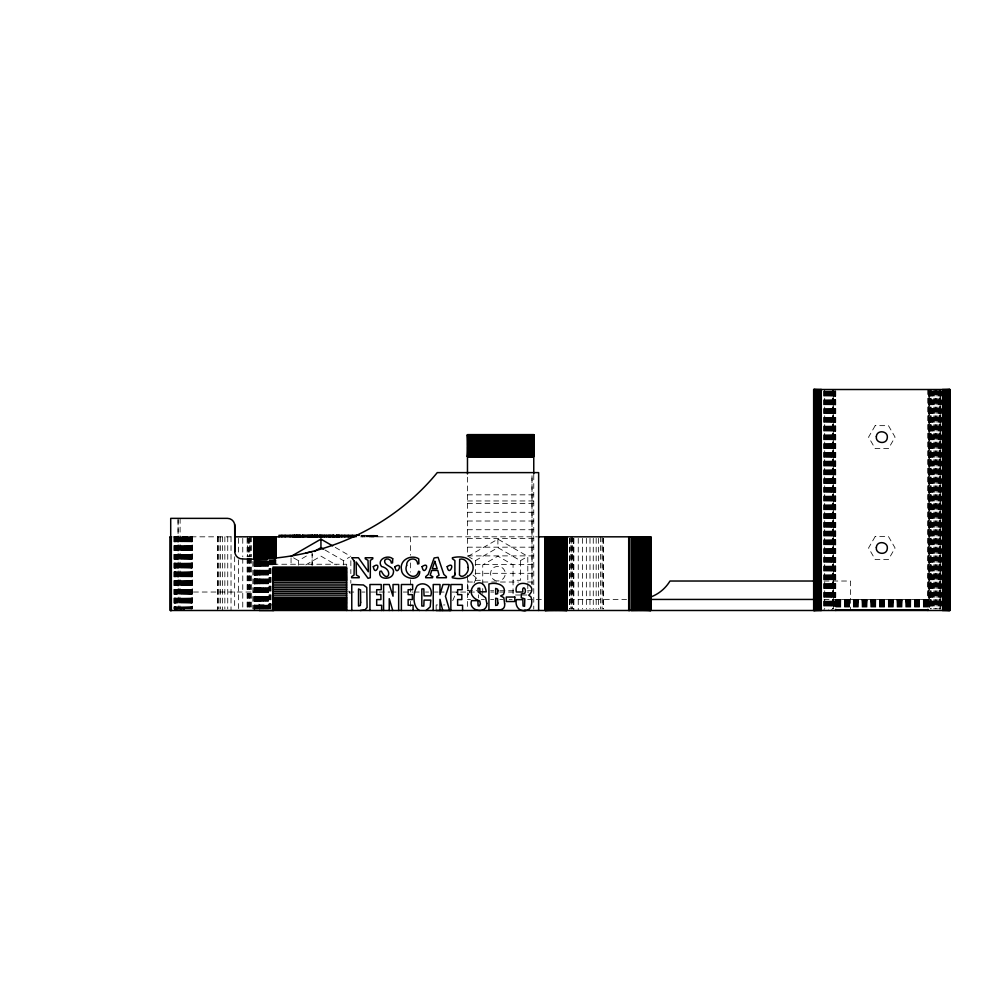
<?xml version="1.0" encoding="UTF-8"?>
<svg xmlns="http://www.w3.org/2000/svg" width="1000" height="1000" viewBox="0 0 1000 1000"><rect width="100%" height="100%" fill="white"/><g stroke="black" fill="none" stroke-linecap="round" stroke-linejoin="round"><path stroke-width="0.75" stroke-dasharray="5 3.75" d="M178.075 519.9L178.075 592.025L271.875 592.038M259.188 609.087L259.2 604.925L253.663 592.038M312.137 564.725L312.137 554.1M436.15 610.487L436.15 604.95L434.925 602.075M482.738 593.538L482.738 564.9L497.9 556.138L513.062 564.9L513.062 595.013L520.438 595.013M452.725 600.65L456.413 592.062M470.012 591L468 595.013L468 580.288M474.038 582.962L475.375 580.288L475.375 560.65L469.237 557.1M298.412 565.175L298.412 560.65L307.688 555.288M305.775 564.9L320.938 556.138L336.112 564.9M343.475 564.987L343.475 560.65L349.613 557.1M468 556.388L497.9 539.138L527.8 556.388L527.8 591.925M475.375 560.65L497.9 547.638L520.438 560.65L520.438 580.288L513.062 580.288M520.438 560.65L527.8 556.388M467.475 494.837L533.763 494.837M467.475 500.962L533.763 500.962M467.475 503.562L533.763 503.562M467.475 512.288L533.763 512.288M467.475 521.013L533.763 521.013M467.475 529.725L533.763 529.725M360.85 535.325L377.825 535.325L377.725 536.825M173.6 536.825L231.537 536.825M360.55 536.825L536.95 536.825M467.475 538.45L533.763 538.45M467.475 547.175L533.763 547.175M533.763 555.887L467.475 555.887L467.475 474.775M273.012 564.25L346.662 564.25L346.662 565.675M475.175 564.6L533.763 564.6M475.175 573.312L533.763 573.312M475.375 580.288L482.738 580.288M824.038 581.025L850.487 581.025L850.487 610.487M467.475 582.025L475.175 582.025M482.887 582.025L518.35 582.025M527.6 582.025L533.763 582.025M467.475 590.725L476.725 590.725M490.6 590.725L493.675 590.725M499.85 590.725L515.262 590.725M527.6 590.725L530.675 590.725M348.812 592.05L356.6 592.05M361.838 592.05L364.95 592.05M370.6 592.05L389.8 592.05M391.35 592.05L396.012 592.05M403.275 592.05L413.1 592.05M414.162 592.05L420.387 592.05M425.525 592.05L428.625 592.05M434.387 592.05L437.95 592.05M439.062 592.05L445.712 592.062M451.925 592.062L476.775 592.062M490.75 592.062L493.862 592.062M499.738 592.062L515.6 592.062M527.463 592.062L528.7 592.062M521.9 595.013L527.8 595.013M467.475 599.438L470.55 599.438M481.35 599.438L484.425 599.438M490.6 599.438L493.675 599.438M499.85 599.438L502.925 599.438M509.1 599.438L512.175 599.438M527.6 599.438L543.038 599.438M569.338 599.438L626.562 599.438M824.05 599.438L927.862 599.45M835.788 599.5L927.862 599.575M835.788 599.812L927.862 599.675M835.788 599.975L927.862 599.975M835.788 600.163L927.862 600.163M835.788 600.388L927.862 600.388M835.788 600.638L927.862 600.638M835.788 600.913L927.862 600.913M835.788 601.213L927.862 601.213M835.788 601.55L927.862 601.55M835.788 601.9L927.862 601.9M835.788 602.275L927.862 602.275M835.788 602.675L927.862 602.675M835.788 603.088L927.862 603.088M835.788 603.525L927.862 603.525M835.788 603.987L927.862 603.987M835.788 604.462L927.862 604.462M259.212 604.925L271.25 604.925M436.175 604.95L437.562 604.95M443.525 604.95L444.9 604.95M835.788 604.963L927.862 604.963M835.788 605.462L927.862 605.462M835.788 605.988L927.862 605.988M835.788 606.525L927.862 606.525M835.788 607.062L927.862 607.062M335.238 547.388L350.838 556.388M324.913 549.938L343.475 560.65M293.5 557.812L298.412 560.65M473 575.138L476.062 577.75L477.975 581.287M348.825 591L350.163 593.675M478.512 594.837L478.512 597.9M941.237 391.062L941.237 608.925M940.975 391.062L940.975 608.925M940.662 389.513L940.662 608.925M940.55 391.062L940.55 608.925M939.825 391.062L939.825 608.925M939.513 389.513L939.513 608.925M939.312 389.513L939.312 608.925M939.137 391.062L939.137 608.925M938.938 389.513L938.938 608.925M938.35 391.062L938.35 608.925M937.775 391.062L937.775 608.925M937.2 389.513L937.2 608.925M936.637 389.513L936.637 608.925M936.075 391.062L936.075 608.925M935.512 389.513L935.512 608.925M934.963 389.513L934.963 608.925M934.438 391.062L934.438 608.925M933.913 389.513L933.913 608.925M933.4 391.062L933.4 608.925M932.9 391.062L932.9 608.925M932.425 391.062L932.425 608.925M931.963 391.062L931.963 608.925M931.538 391.062L931.525 608.925M931.112 389.513L931.112 608.925M930.95 391.062L930.95 608.925M930.713 389.513L930.713 608.925M930.413 391.062L930.413 608.925M930.337 391.062L930.337 608.925M929.925 389.513L929.975 607.375M929.65 391.062L929.65 607.375M929.35 391.062L929.5 607.375M928.825 389.513L928.775 607.375M928.6 389.513L928.5 607.375M928.413 391.062L928.263 607.375M928.238 389.513L928.088 607.375M927.887 389.513L927.862 607.725M835.763 391.062L835.763 610.487M835.562 391.062L835.638 607.375M835.4 391.062L835.537 607.375M835.238 391.062L835.15 607.375M835.05 391.062L835.05 607.375M834.825 391.062L834.862 610.487M834.575 391.062L834.538 607.375M834.3 391.062L834.15 607.375M834 391.062L834 607.375M833.713 391.062L833.713 608.925M833.662 391.062L833.662 608.925M833.312 389.513L833.312 608.925L833.225 391.062M832.938 389.513L832.938 608.925M832.688 391.062L832.688 610.487M832.537 389.513L832.537 608.925M832.113 391.062L832.1 608.925M831.675 391.062L831.675 610.487M831.213 391.062L831.213 610.487M830.738 391.062L830.738 608.925M830.25 391.062L830.25 608.925M829.737 391.062L829.737 608.925M829.212 391.062L829.212 608.925M828.675 391.062L828.675 610.487M828.138 391.062L828.138 608.925M827.575 391.062L827.575 608.925M827.013 391.062L827.013 608.925M826.45 391.062L826.45 608.925M825.875 391.062L825.875 608.925M825.288 391.062L825.288 608.925M824.712 389.513L824.712 608.925M824.325 391.062L824.325 610.487M824.137 391.062L824.137 608.925M823.812 391.062L823.812 610.487M603.475 538.362L603.475 608.95M603.038 538.362L603.038 608.95M602.075 536.825L602.075 608.95M600.6 536.825L600.6 608.95M598.612 538.362L598.612 608.95M596.163 538.362L596.163 608.95M593.275 538.362L593.275 608.95M589.987 538.362L589.987 608.95M586.35 538.362L586.35 608.95M582.425 538.362L582.425 608.95M578.25 538.362L578.25 610.487M573.888 538.362L573.888 610.487M573.525 538.362L573.525 608.95M573.175 538.362L573.175 608.95M572.537 536.825L572.537 608.95M571.75 536.825L571.75 608.95M571.213 538.362L571.213 608.95M570.812 536.825L570.812 608.95M569.738 538.362L569.738 608.95M569.4 538.362L569.4 608.95M533.763 474.775L533.763 609.1M497.9 539.138L497.9 547.638M467.475 575.175L467.475 609.1M410.5 536.825L410.5 555.237M410.5 562.913L410.5 572.125M410.5 579.788L410.5 592.062M410.5 601.275L410.5 610.487M377.512 535.325L377.438 536.825M377.163 535.325L377.013 536.825M376.712 535.325L376.712 536.825M376.475 535.325L376.475 536.825M375.688 535.325L375.688 536.825M375.188 535.325L375.188 536.825M374.663 535.325L374.663 536.825M373.9 535.325L373.9 536.825M373.6 535.325L373.625 536.825M373.462 535.325L373.462 536.825M373.05 535.325L373.013 536.825M372.65 535.325L372.65 536.825M372.45 535.325L372.45 536.825M372.3 535.325L372.337 536.825M371.725 535.325L371.725 536.825M370.775 535.325L370.925 536.825M370.55 535.325L370.55 536.825M370.012 535.325L370.012 536.825M369.613 535.325L369.613 536.825M369.038 535.325L369.062 536.825M368.862 535.325L368.862 536.825M368.113 535.325L368.113 536.825M367.738 535.325L367.738 536.825M367.262 535.325L367.375 536.825M366.925 535.325L366.838 536.825M366.737 535.325L366.675 536.825M364.85 535.325L364.8 536.825M362.95 535.325L362.95 536.825M362.663 535.325L362.663 536.825M361.962 535.325L362 536.825M350.838 560.712L350.838 573.65M350.838 580.288L350.838 583.225M312.137 553.112L312.137 565.575M291.05 557.888L291.05 565.35M275.95 564.45L275.85 559.837L275.712 564.45M275.55 559.837L275.35 564.45M275.138 559.837L275.138 564.45M274.887 559.837L274.887 564.45M274.613 559.837L274.7 564.45M274.3 559.837L274.3 564.45M273.975 559.837L273.975 564.45M273.625 559.837L273.625 564.45M273.25 559.837L273.25 564.45M272.85 559.837L273.012 565.675M272.425 559.837L272.425 565.988M271.988 559.837L271.988 565.988M271.537 559.837L271.537 565.988M271.05 559.837L271.05 608.95M270.562 559.837L270.562 608.95M270.05 559.837L270.05 608.95M269.525 559.837L269.525 608.95M269 559.837L269 608.95M268.45 561.375L268.45 608.95M267.9 561.375L267.9 608.95M267.337 561.375L267.337 608.95M266.762 561.375L266.762 608.95M266.188 561.375L266.188 608.95M265.613 561.375L265.613 608.95M265.038 561.375L265.038 608.95M264.462 561.375L264.462 608.95M263.875 561.375L263.7 608.95M263.312 561.375L263.312 608.95M262.738 561.375L262.738 608.95M262.175 561.375L262.175 608.95M261.625 561.375L261.625 608.95M261.075 561.375L261.075 608.95M260.538 561.375L260.538 608.95M260.012 561.375L260.012 608.95M259.9 561.375L259.9 608.95M259.513 561.375L259.513 608.95M259.012 561.375L259.012 608.95M258.637 561.375L258.538 608.95M258.075 561.375L258.075 608.95M257.638 561.375L257.638 608.95M257.225 561.375L257.225 608.95M257.038 561.375L257.038 608.95M256.825 561.375L256.825 608.95M256.45 561.375L256.45 608.95M256.1 561.375L256.1 608.95M255.763 561.375L255.763 608.95M255.463 561.375L255.55 608.95M255.188 561.375L255.188 608.95M254.938 561.375L254.938 608.95M254.713 561.375L254.713 608.95M254.525 561.375L254.525 608.95M254.363 561.375L254.363 608.95M254.225 561.375L254.15 608.95M254.037 561.375L254 610.487M252.862 561.375L252.862 608.95M251.675 536.825L251.612 556.775M251.612 558.312L251.675 608.95M250.613 536.825L250.613 556.775M250.613 558.312L250.613 608.95M249.8 538.362L249.8 556.775M249.8 558.312L249.8 608.95M249.662 536.825L249.662 556.775M249.662 558.312L249.662 608.95M248.837 538.362L248.837 556.775M248.837 558.312L248.837 608.95M248.137 538.362L248.137 556.775M248.137 558.312L248.137 608.95M247.488 536.825L247.488 556.775M247.488 558.312L247.488 608.95M247.125 538.362L247.125 556.775M247.125 558.312L247.125 608.95M242.763 538.362L242.763 556.775M242.763 558.312L242.763 608.95M238.588 538.362L238.588 553.7M238.588 559.837L238.588 608.95M234.662 556.775L234.662 608.95M231.025 536.825L231.025 610.487M227.738 536.825L227.738 608.95M224.85 536.825L224.85 608.95M222.4 536.825L222.4 610.487M220.413 536.825L220.413 608.95M218.938 536.825L218.938 608.95M217.975 536.825L217.975 608.95M217.537 536.825L217.537 610.487M192.325 536.825L192.225 608.95L192.138 536.825M191.912 536.825L192.013 608.95M191.737 536.825L191.663 608.95M191.45 536.825L191.45 608.95M191.213 536.825L191.213 608.95M190.95 536.825L190.95 608.95M190.65 536.825L190.65 608.95M190.338 536.825L190.338 608.95M189.75 536.825L189.75 608.95M189.363 536.825L189.363 608.95M188.962 536.825L188.962 608.95M188.538 536.825L188.538 608.95M188.088 536.825L188.088 608.95M187.625 536.825L187.625 608.95M187.138 536.825L187.138 608.95M186.637 536.825L186.637 608.95M186.125 536.825L186.125 608.95M185.6 536.825L185.6 608.95M185.062 536.825L185.062 608.95M184.513 536.825L184.513 610.487M184.013 536.825L183.95 610.487M183.388 536.825L183.388 610.487M182.825 536.825L182.825 608.95M182.25 536.825L182.25 610.487M181.663 536.825L181.663 610.487M181.088 536.825L181.088 610.487M180.512 536.825L180.512 610.487M180.125 518.362L179.938 608.95M179.363 536.825L179.363 610.487M178.8 536.825L178.8 608.95M178.075 518.362L178.238 610.487M177.688 536.825L177.688 610.487M177.138 536.825L177.138 608.95M176.612 536.825L176.612 610.487M176.088 536.825L176.088 610.487M175.925 536.825L175.925 608.95M175.588 536.825L175.588 610.487M175.425 536.825L175.425 608.95M174.938 536.825L175.1 610.487M174.625 536.825L174.625 610.487M174.475 536.825L174.475 608.95M174.175 536.825L174.175 608.95M174.025 536.825L174.025 608.95M532 475.712L532 584.312L532 475.712M875.188 425.65L868.562 437.137L875.188 448.612L888.45 448.612L895.075 437.137L888.45 425.65L875.188 425.65M875.188 536.512L868.562 547.987L875.188 559.475L888.45 559.475L895.075 547.987L888.45 536.512L875.188 536.512M940.163 608.925L940.163 389.513L940.088 608.925M929.112 607.375L929.112 391.062L929.075 607.375M371.475 536.825L371.475 535.325L371.375 536.825M494.225 580.037A7.362 7.362 0 0 0 505.275 573.65A7.362 7.362 0 0 0 494.225 567.275A7.362 7.362 0 0 0 494.225 580.037"/><path stroke-width="1.5" d="M538.638 610.487L538.638 472.612L437.262 472.612C390.387 529.85 315.925 562.225 242.162 558.925A7.362 7.362 0 0 1 234.8 551.562L234.675 524.412M312.137 551.562L306.038 553.025M454.888 574.925L454.888 560.588L452.45 558.787L452.388 557.75C480.438 551.35 479.637 584.212 452.3 577.725L452.3 576.65L454.538 575.887L454.938 573.275M291.05 556.388L320.938 539.138L332.638 545.887M314.312 551.462L320.938 547.638L323.587 549.163M426.062 610.487L430.238 606.812L430.8 600.087L424.05 600.087L423.812 606.05L421.812 606.05L421.812 588.95L423.837 588.85L424.05 595.837L430.8 595.837C433.612 587.438 424.425 580.45 417.312 585.588C413.137 592.087 411.925 606.188 419.45 610.487M524.062 610.45C531.625 611.337 532.975 602.25 530.925 596.85L528.725 595.225C541 584.05 512.863 576.85 516.362 592L522.837 592C521.675 584.225 527.45 588.85 524.612 593.488L521.287 593.938L521.287 597.712L524.825 598.862L524.55 606.3L523.038 605.988L522.837 599.625L516.362 599.625C514.775 605.85 518.975 611.925 525.75 610.487M360.288 610.487L365.025 609.85L367.088 607.438L366.8 587.513L363.45 584.963L351.775 584.513L351.775 610.487M467.475 473.938L467.475 434.663L533.763 434.65L533.763 473.938M467.475 434.712L533.763 434.712M467.475 434.888L533.763 434.888M467.475 435.188L533.763 435.188M467.475 435.387L533.763 435.387M467.475 435.6L533.763 435.6M467.475 435.85L533.763 435.85M467.475 436.125L533.763 436.125M467.475 436.438L533.763 436.438M467.475 436.763L533.763 436.763M467.475 437.113L533.763 437.113M467.475 437.488L533.763 437.488M467.475 437.887L533.763 437.887M467.475 438.312L533.763 438.312M467.475 438.75L533.763 438.75M467.475 439.212L533.763 439.212M467.475 439.688L533.763 439.688M467.475 440.175L533.763 440.175M467.475 440.688L533.763 440.688M467.475 441.213L533.763 441.213M467.475 441.75L533.763 441.75M467.475 442.3L533.763 442.3M467.475 442.85L533.763 442.85M467.475 443.413L533.763 443.413M467.475 443.988L533.763 443.988M467.475 444.562L533.763 444.562M467.475 445.138L533.763 445.138M467.475 445.712L533.763 445.712M467.475 446.287L533.763 446.287M467.475 446.875L533.763 446.875M467.475 447.45L533.763 447.45M467.475 448.013L533.763 448.013M467.475 448.575L533.763 448.575M467.475 449.137L533.763 449.137M467.475 449.675L533.763 449.675M467.475 450.213L533.763 450.213M467.475 450.737L533.763 450.737M467.475 451.25L533.763 451.25M467.475 451.737L533.763 451.737M467.475 452.225L533.763 452.225M467.475 452.675L533.763 452.675M467.475 453.125L533.763 453.125M467.475 453.537L533.763 453.537M467.475 453.938L533.763 453.938M467.475 454.312L533.763 454.312M467.475 454.663L533.763 454.663M467.475 455L533.763 455M467.475 455.3L533.763 455.3M467.475 455.575L533.763 455.575M467.475 455.825L533.763 455.825M467.475 456.05L533.763 456.05M467.475 456.238L533.763 456.238M467.475 456.4L533.763 456.4M467.475 456.538L533.763 456.725L467.475 456.788M294.025 535.325L294.025 536.825M312.95 535.325L302.038 535.325L302.038 536.825M318.012 535.325L314.025 535.325L314.025 536.825M356.55 535.325L359.325 535.325M170.238 536.825L171.612 536.825M234.662 536.825L354.787 536.825M538.237 536.825L650.775 536.825L650.775 610.487M273.012 568.5L346.662 568.5M273.012 569.9L346.662 569.9M273.012 571.275L346.662 571.275M273.012 572.612L346.662 572.612M273.012 573.9L346.662 573.9M273.012 575.15L346.662 575.15M273.012 576.337L346.662 576.337M273.012 577.475L346.662 577.475M273.012 578.525L346.662 578.525M273.012 579.5L346.662 579.5M273.012 580.4L346.662 580.4M814.7 581.025L669.987 581.025A38.062 38.062 0 0 1 650.175 597.225M273.012 582.238L346.662 582.238M273.012 584.087L346.662 584.087M273.012 585.925L346.662 585.925M273.012 587.762L346.662 587.762M273.012 589.6L346.662 589.6M273.012 591.45L346.662 591.45M273.012 593.288L346.662 593.288M273.012 595.125L346.662 595.125M273.012 597.175L346.662 597.175M273.012 598.075L346.662 598.075M273.012 599.05L346.662 599.05M649.825 599.438L814.712 599.438M273.012 600.1L346.662 600.1M273.012 601.237L346.662 601.237M273.012 602.425L346.662 602.425M273.012 603.675L346.662 603.675M273.012 604.963L346.662 604.963M273.012 606.3L346.662 606.3M273.012 607.675L346.662 607.675M273.012 609.075L346.662 609.075M835.788 609.9L927.862 609.9M259.2 610.475L273.913 610.475M436.163 610.487L450.875 610.487M449.688 610.487L445.45 596.237L449.312 584.513L442.975 584.513L439.975 594.6L439.975 584.513L433.225 584.513L433.225 610.487M392.75 610.487L389.237 598.675L389.237 610.487M442.713 610.487L439.975 599.35L439.975 610.487M949.862 389.513L949.762 610.487L949.625 389.513M949.463 389.513L949.463 610.487M949.262 389.513L949.262 610.487M949.038 389.513L949.038 610.487M948.8 389.513L948.8 610.487M948.512 389.513L948.512 610.487M948.213 389.513L948.213 610.487M947.887 389.513L947.887 610.487M947.537 389.513L947.537 610.487M947.163 389.513L947.163 610.487M946.762 389.513L946.762 610.487M946.338 389.513L946.338 610.487M945.9 389.513L945.9 610.487M945.438 389.513L945.438 610.487M944.963 389.513L944.963 610.487M944.463 389.513L944.463 610.487M943.962 389.513L943.962 610.487M943.438 389.513L943.438 610.487M942.9 389.513L942.9 610.487M942.588 389.513L942.588 610.487M927.862 609.325L927.862 610.487M835.788 609.325L835.788 610.487M821.287 389.513L821.287 610.487M821.05 389.513L821.05 610.487M820.75 389.513L820.75 610.487M820.212 389.513L820.212 610.487M819.688 389.513L819.688 610.487M819.175 389.513L819.175 610.487M818.688 389.513L818.688 610.487M818.213 389.513L818.213 610.487M817.75 389.513L817.75 610.487M817.312 389.513L817.312 610.487M816.888 389.513L816.888 610.487M816.488 389.513L816.488 610.487M816.112 389.513L816.112 610.487M815.763 389.513L815.763 610.487M815.425 389.513L815.425 610.487M815.125 389.513L815.125 610.487M814.85 389.513L814.85 610.487M814.6 389.513L814.6 610.487M814.375 389.513L814.375 610.487M814.188 389.513L814.188 610.487M814.025 389.513L814.025 610.487M813.787 389.513L813.787 610.487M813.662 610.487L813.65 389.513L949.987 389.513L949.987 610.487L170.238 610.487L170.263 536.825M650.738 536.825L650.7 610.487M650.45 536.825L650.45 610.487M650.3 536.825L650.3 610.487M650.113 536.825L650.113 610.487M649.9 536.825L649.9 610.487M649.663 536.825L649.663 610.487M649.4 536.825L649.4 610.487M649.1 536.825L649.1 610.487M648.787 536.825L648.787 610.487M648.438 536.825L648.438 610.487M648.075 536.825L648.075 610.487M647.675 536.825L647.675 610.487M647.262 536.825L647.262 610.487M646.838 536.825L646.838 610.487M646.375 536.825L646.375 610.487M645.913 536.825L645.913 610.487M645.425 536.825L645.425 610.487M644.912 536.825L644.912 610.487M644.4 536.825L644.4 610.487M643.875 536.825L643.875 610.487M643.325 536.825L643.325 610.487M642.775 536.825L642.775 610.487M642.212 536.825L642.212 610.487M641.65 536.825L641.65 610.487M641.075 536.825L641.075 610.487M640.5 536.825L640.5 610.487M639.925 536.825L639.925 610.487M639.338 536.825L639.338 610.487M638.763 536.825L638.763 610.487M638.188 536.825L638.188 610.487M637.625 536.825L637.625 610.487M637.05 536.825L637.05 610.487M636.5 536.825L636.5 610.487M635.95 536.825L635.95 610.487M635.413 536.825L635.413 610.487M634.888 536.825L634.888 610.487M634.375 536.825L634.375 610.487M633.875 536.825L633.875 610.487M633.387 536.825L633.387 610.487M632.925 536.825L632.925 610.487M632.475 536.825L632.475 610.487M632.05 536.825L632.05 610.487M631.65 536.825L631.65 610.487M631.263 536.825L631.263 610.487M629.338 536.825L629.338 610.487M629.275 610.487L629.1 536.825L628.962 610.487M628.713 536.825L628.7 610.487M567.013 536.825L567.025 610.487L566.888 536.825M566.788 536.825L566.65 610.487M566.487 536.825L566.487 610.487M566.3 536.825L566.3 610.487M566.075 536.825L566.075 610.487M565.825 536.825L565.825 610.487M565.55 536.825L565.55 610.487M565.25 536.825L565.25 610.487M564.913 536.825L564.913 610.487M564.562 536.825L564.562 610.487M564.188 536.825L564.188 610.487M563.787 536.825L563.787 610.487M563.375 536.825L563.375 610.487M562.925 536.825L562.925 610.487M562.475 536.825L562.475 610.487M562 536.825L562 610.487M561.5 536.825L561.5 610.487M560.988 536.825L560.988 610.487M560.475 536.825L560.475 610.487M559.938 536.825L559.938 610.487M559.388 536.825L559.388 610.487M558.837 536.825L558.837 610.487M558.275 536.825L558.275 610.487M557.7 536.825L557.7 610.487M557.125 536.825L557.125 610.487M556.55 536.825L556.55 610.487M555.975 536.825L555.975 610.487M555.4 536.825L555.4 610.487M554.825 536.825L554.825 610.487M554.25 536.825L554.25 610.487M553.675 536.825L553.675 610.487M553.112 536.825L553.112 610.487M552.562 536.825L552.562 610.487M552.013 536.825L552.013 610.487M551.475 536.825L551.475 610.487M550.962 536.825L550.962 610.487M550.45 536.825L550.45 610.487M549.95 536.825L549.95 610.487M549.475 536.825L549.475 610.487M549.025 536.825L549.025 610.487M548.575 536.825L548.575 610.487M548.162 536.825L548.162 610.487M547.762 536.825L547.762 610.487M547.388 536.825L547.388 610.487M547.038 536.825L547.038 610.487M546.7 536.825L546.7 610.487M546.4 536.825L546.4 610.487M546.125 536.825L546.125 610.487M545.875 536.825L545.875 610.487M545.662 536.825L545.662 610.487M545.462 536.825L545.462 610.487M545.3 536.825L545.3 610.487M545.062 536.825L545.062 610.487M462.575 610.487L462.575 605.288L457.612 605.288L457.612 599.575L461.825 599.575L461.825 594.637L457.612 594.637L457.612 589.712L462.125 589.712L462.125 584.513L450.863 584.513L450.863 610.487M413.088 610.487L413.088 605.288L408.137 605.288L408.137 599.575L412.35 599.575L412.35 594.637L408.137 594.637L408.137 589.712L412.638 589.712L412.638 584.513L401.375 584.513L401.375 610.487M398.663 610.487L398.663 584.513L393.025 584.513L393.025 596.2L389.237 584.513L383.587 584.513L383.587 610.487M381.65 610.487L381.65 605.288L376.688 605.288L376.688 599.575L380.913 599.575L380.913 594.637L376.688 594.637L376.688 589.712L381.2 589.712L381.2 584.513L369.938 584.513L369.938 610.487M356.037 536.825L356.037 535.325L336.125 535.325L336.125 536.825M352.3 535.325L352.3 536.825M348.237 535.325L348.237 536.825M346.662 610.487L346.662 567.087L273.012 567.087L273.012 610.487M344.8 535.325L344.825 536.825M341.812 535.325L341.812 536.825M339.2 535.325L339.2 536.825M338.913 535.325L338.913 536.825M338.125 535.325L338.125 536.825M337.337 535.325L337.337 536.825M336.7 535.325L336.7 536.825M336.287 535.325L336.287 536.825M334.375 536.825L334.375 535.325L319.4 535.325L319.4 536.825M333.55 535.325L333.55 536.825M333.288 535.325L333.288 536.825M332.4 535.325L332.4 536.825M330.775 535.325L330.775 536.825M329.637 535.325L329.637 536.825M328.263 535.325L328.263 536.825M326.213 535.325L326.213 536.825M324.412 535.325L324.412 536.825M322.887 535.325L322.887 536.825M321.637 535.325L321.637 536.825M320.938 539.138L320.938 547.638M320.662 535.325L320.662 536.825M319.962 535.325L319.962 536.825M319.538 535.325L319.538 536.825M317.863 535.325L317.863 536.825M317.438 535.325L317.438 536.825M316.812 535.325L316.812 536.825M316.025 535.325L316.025 536.825M315.238 535.325L315.238 536.825M314.6 535.325L314.6 536.825M314.188 535.325L314.188 536.825M312.85 535.325L312.85 536.825M312.538 535.325L312.6 536.825M312.038 535.325L312.038 536.825M311.363 535.325L311.363 536.825M310.512 535.325L310.512 536.825M309.525 535.325L309.525 536.825M308.4 535.325L308.4 536.825M307.15 535.325L307.15 536.825M304.913 535.325L304.913 536.825M303.412 535.325L303.412 536.825M302.562 535.325L302.562 536.825M302.288 535.325L302.35 536.825M300.45 536.825L300.45 535.325L296.462 535.325L296.462 536.825M300.287 535.325L300.287 536.825M299.862 535.325L299.862 536.825M299.237 535.325L299.237 536.825M298.45 535.325L298.45 536.825M297.663 535.325L297.663 536.825M297.038 535.325L297.038 536.825M296.613 535.325L296.613 536.825M296.188 536.825L296.188 535.325L278.95 535.325L279.05 536.825M295.1 535.325L295.1 536.825M294.488 535.325L294.488 536.825M294.15 535.325L294.212 536.825M292.325 535.325L292.325 536.825M290.087 535.325L290.087 536.825M285.138 535.325L285.113 536.825M281.9 535.325L281.9 536.825M275.95 536.825L275.85 558.312L275.712 536.825M275.55 536.825L275.55 558.312M275.138 536.825L275.138 558.312M274.887 536.825L274.887 558.312M274.613 536.825L274.613 558.312M274.3 536.825L274.3 558.312M273.975 536.825L273.975 558.312M273.625 536.825L273.625 558.312M273.25 536.825L273.25 558.312M272.85 536.825L272.85 558.312M272.425 536.825L272.425 558.312M271.988 536.825L271.988 558.312M271.537 536.825L271.537 558.312M271.05 536.825L271.05 558.312M270.562 536.825L270.562 558.312M270.05 536.825L270.05 558.312M269.525 536.825L269.525 558.312M269 536.825L269 558.312M268.45 536.825L268.45 558.312M267.9 536.825L267.9 558.312M267.337 536.825L267.337 559.837M266.762 536.825L266.762 559.837M266.188 536.825L266.188 559.837M265.613 536.825L265.613 559.837M265.038 536.825L265.038 559.837M264.462 536.825L264.462 559.837M263.875 536.825L263.875 559.837M263.312 536.825L263.312 559.837M262.738 536.825L262.738 559.837M262.175 536.825L262.175 559.837M261.625 536.825L261.625 559.837M261.075 536.825L261.075 559.837M260.538 536.825L260.538 559.837M260.012 536.825L260.012 559.837M259.513 536.825L259.513 559.837M259.012 536.825L259.012 559.837M258.538 536.825L258.538 559.837M258.075 536.825L258.075 559.837M257.638 536.825L257.638 559.837M257.225 536.825L257.225 559.837M256.825 536.825L256.825 559.837M256.45 536.825L256.45 559.837M256.1 536.825L256.1 559.837M255.763 536.825L255.763 559.837M255.463 536.825L255.463 559.837M255.188 536.825L255.188 559.837M254.938 536.825L254.938 559.837M254.713 536.825L254.713 559.837M254.525 536.825L254.525 559.837M254.363 536.825L254.363 559.837M254.225 559.837L254.125 536.825L254.037 559.837M234.8 551.562L234.8 525.725A7.362 7.362 0 0 0 227.425 518.362L170.712 518.362L170.712 610.487M171.35 536.825L171.35 610.487M171.112 536.825L171.112 610.487M170.9 536.825L170.9 610.487M170.438 536.825L170.4 610.487M354.3 561.188L354.062 575.062L351.613 576.65L351.613 577.725L359.2 577.725L359.175 576.65L356.4 575.062L356.112 561.95L368.05 578.337L370.288 577.725L370.375 560.325L372.8 558.787L372.8 557.75L365.213 557.75L365.238 558.787L368 560.325L368.338 571.75L358.438 557.75L351.737 557.75L354.3 561.188M876.338 436.5C875.25 443.475 886.775 444.913 887.312 437.775C888.4 430.8 876.875 429.363 876.338 436.5M876.338 547.35C875.25 554.325 886.775 555.763 887.312 548.625C888.4 541.65 876.875 540.212 876.338 547.35M432.612 576.65L432.575 577.725L425.688 577.725L425.688 576.65L428.237 574.438L434.113 557.962L438.088 557.35L443.85 574.412L446.388 576.65L446.388 577.725L436.8 577.725L436.8 576.65L439.05 575.237L437.788 570.425L431.688 570.425L430.25 575.225L432.612 576.65M392.713 558.737L392.55 562.9L391.325 563.025C391.512 559.712 387 557.275 384.812 560.112C383.013 566.538 395.562 565.938 393.288 573.188C392.088 580.375 377.163 580.013 380 571.287L381.375 571.138C387.713 584.425 394.05 569.5 381.512 566.475C376.375 559.65 387.525 554.25 392.713 558.737M360.662 602.263L360.325 605.45L358.525 606.038L358.525 588.95L360.55 589.913L360.662 602.263M406.662 565.388C402.95 573.938 415.838 581.875 418.587 571.287L419.75 571.6C419.837 582.3 401.7 579.038 401.512 569.825C399.137 560.175 411.037 554 418.738 558.787L418.888 563.688L417.663 564.025C417.212 556.05 406.075 558.237 406.662 565.388M504.65 603.837C505.65 612.688 493.925 609.35 488.925 609.938L488.925 583.962C496.1 581.888 507.812 584.963 503.45 594.538L500.637 595.913L503.812 597.675L504.65 603.837M486.8 603.3C487.762 614.5 467.663 611.6 471.575 600.638L477.85 600.638L478.113 605.675L479.05 606.087L480.387 603.987L479.762 600.988C458.462 593.462 483.325 570.237 486.238 591.825L479.975 591.825L479.725 588.188L478 588.312L478.05 591.775L485.637 597.762L486.8 603.3M468.013 567.463C469.675 571.912 462.6 579.45 459.462 574.963L459.663 559.288C464.538 557.712 468.638 562.837 468.013 567.463M497.887 603.075L497.5 605.05L495.675 605.487L495.675 598.225L497.537 598.625L497.887 603.075M497.887 590.875L497.612 593.675L495.675 594.188L495.675 588.413L497.663 589.175L497.887 590.875M373.325 566.613C375.012 578 382.625 560.212 373.325 566.613M394.925 566.788C396.613 578.175 404.237 560.388 394.925 566.788M422.1 566.613C423.787 578 431.413 560.212 422.1 566.613M447.2 566.613C448.9 578 456.512 560.212 447.2 566.613M434.812 561.337L432.275 568.688L437.175 568.688L434.812 561.337M514.812 597.05L506.3 597.05L506.3 601.525L514.812 601.525L514.812 597.05"/></g></svg>
